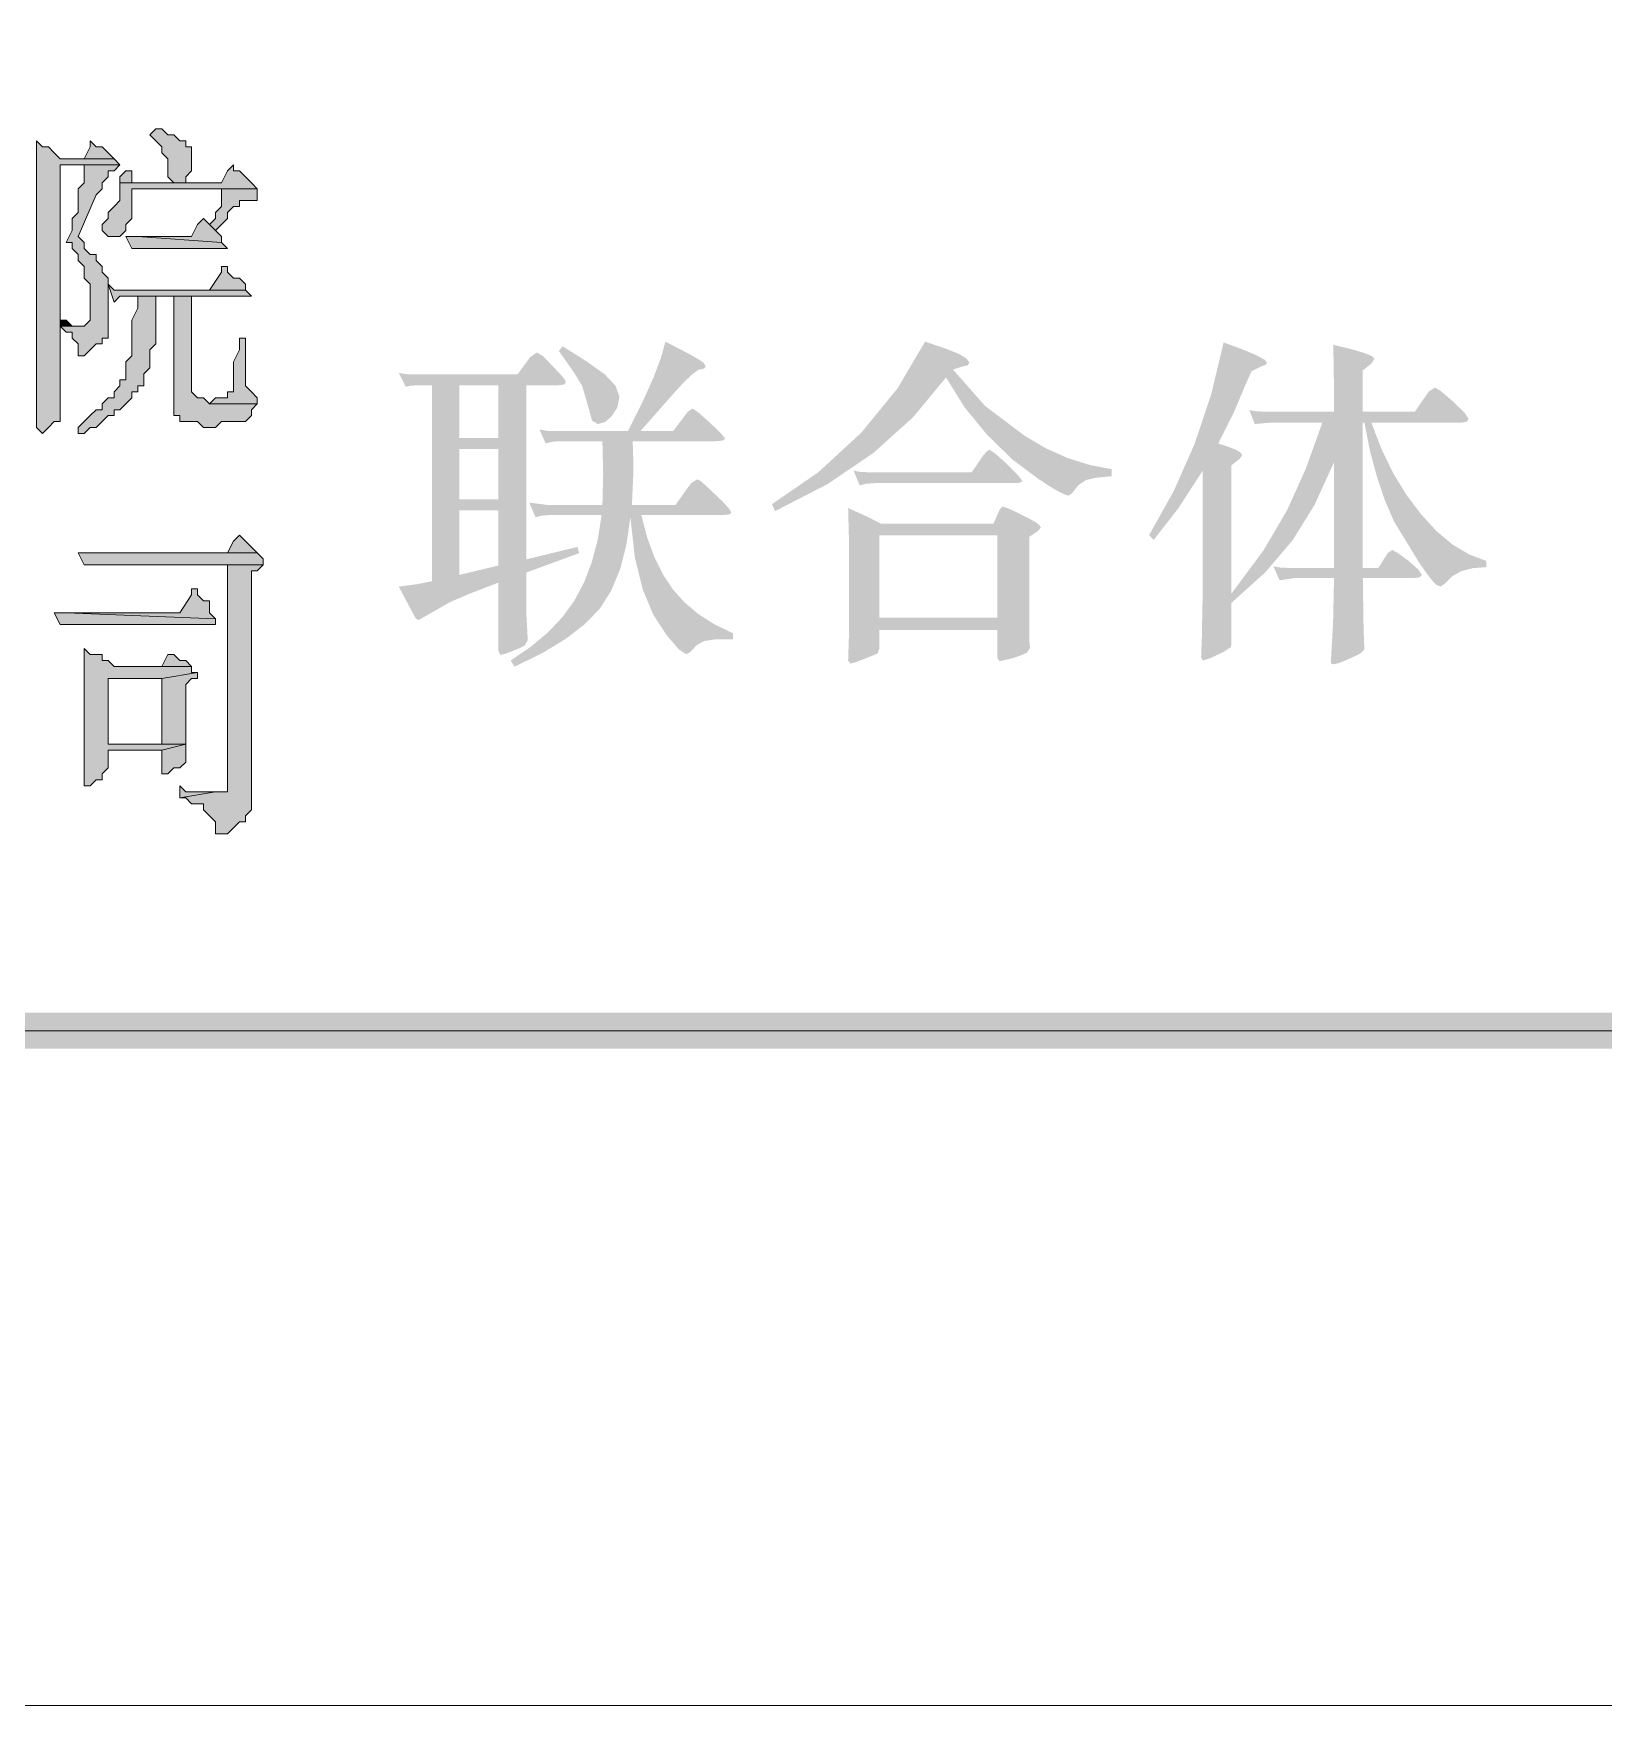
# Model space of a CAD drawing. Header units: millimetres. Extents: x 6 to 291, y 4 to 206.
# Drawn here: x 128.55 to 139.68, y 3.98 to 15.83 of the extents above; entities that cross this region are included whole.
import ezdxf

# ---------------------------------------------------------------- set-up
doc = ezdxf.new("R2010")
doc.units = ezdxf.units.MM
doc.layers.add('C00-00-00', color=7, linetype='Continuous')

msp = doc.modelspace()

# ---------------------------------------------------------------- hatches: boundary and pattern name
at = {"layer": 'C00-00-00'}
h = msp.add_hatch(color=256, dxfattribs=at)
h.dxf.hatch_style = 2
h.paths.add_polyline_path([(128.566337, 15.070672), (128.566337, 13.038672), (128.60867, 12.996339), (128.651003, 13.038672), (128.693337, 13.081006), (128.73567, 13.081006), (128.73567, 14.901339), (128.905003, 14.901339), (129.159003, 14.901339), (129.11667, 14.943672), (128.73567, 14.943672), (128.693337, 14.986006), (128.651003, 15.028339), (128.60867, 15.028339)])
h = msp.add_hatch(color=256, dxfattribs=at)
h.dxf.hatch_style = 2
h.paths.add_polyline_path([(128.947329, 15.070672), (128.947329, 15.028339), (128.904996, 14.943672), (128.735663, 14.943672), (129.116663, 14.943672), (129.074329, 14.986006), (129.031996, 15.028339), (128.989663, 15.028339)])
h = msp.add_hatch(color=256, dxfattribs=at)
h.dxf.hatch_style = 2
h.paths.add_polyline_path([(129.412999, 15.155341), (129.370665, 15.113008), (129.412999, 15.070674), (129.455332, 15.028341), (129.455332, 14.986008), (129.497665, 14.943674), (129.497665, 14.901341), (129.497665, 14.816674), (129.539999, 14.774341), (129.243665, 14.774341), (129.582332, 14.774341), (129.624665, 14.774341), (129.624665, 14.816674), (129.666999, 14.859008), (129.666999, 14.901341), (129.666999, 14.986008), (129.666999, 15.028341), (129.624665, 15.028341), (129.624665, 15.070674), (129.582332, 15.070674), (129.539999, 15.113008), (129.497665, 15.113008), (129.455332, 15.155341)])
h = msp.add_hatch(color=256, dxfattribs=at)
h.dxf.hatch_style = 2
h.paths.add_polyline_path([(129.159001, 14.901335), (128.905001, 14.901335), (128.905001, 14.859002), (128.905001, 14.816669), (128.905001, 14.774335), (128.862668, 14.732002), (128.862668, 14.647335), (128.862668, 14.605002), (128.862668, 14.562669), (128.820334, 14.520335), (128.820334, 14.478002), (128.820334, 14.435669), (128.778001, 14.351002), (128.820334, 14.351002), (128.820334, 14.308669), (128.862668, 14.266335), (128.862668, 14.224002), (128.905001, 14.181669), (128.905001, 14.139335), (128.905001, 14.097002), (128.947334, 14.054669), (128.947334, 13.927669), (128.947334, 13.885335), (128.947334, 13.800669), (128.905001, 13.758335), (128.862668, 13.758335), (128.735668, 13.758335), (128.778001, 13.716002), (128.820334, 13.716002), (128.820334, 13.673669), (128.862668, 13.631335), (128.862668, 13.589002), (128.862668, 13.546669), (128.905001, 13.546669), (128.947334, 13.589002), (128.989668, 13.631335), (129.032001, 13.631335), (129.032001, 13.673669), (129.074334, 13.673669), (129.074334, 13.716002), (129.074334, 13.758335), (129.074334, 14.012335), (129.074334, 14.054669), (129.074334, 14.097002), (129.032001, 14.139335), (129.032001, 14.181669), (128.989668, 14.224002), (128.989668, 14.266335), (128.947334, 14.266335), (128.905001, 14.308669), (128.905001, 14.351002), (128.862668, 14.393335), (128.989668, 14.689669), (129.032001, 14.732002), (129.032001, 14.774335), (129.074334, 14.816669), (129.074334, 14.859002), (129.116668, 14.859002)])
h = msp.add_hatch(color=256, dxfattribs=at)
h.dxf.hatch_style = 2
h.paths.add_polyline_path([(129.963337, 14.901335), (129.921003, 14.859002), (129.87867, 14.774335), (129.582337, 14.774335), (129.159003, 14.774335), (129.159003, 14.732002), (129.159003, 14.647335), (129.11667, 14.605002), (129.074337, 14.562669), (129.074337, 14.520335), (129.032003, 14.478002), (129.032003, 14.435669), (129.074337, 14.393335), (129.11667, 14.393335), (129.159003, 14.393335), (129.201337, 14.435669), (129.201337, 14.478002), (129.24367, 14.520335), (129.24367, 14.562669), (129.24367, 14.605002), (129.24367, 14.732002), (129.87867, 14.732002), (130.13267, 14.732002), (130.090337, 14.774335), (130.048003, 14.816669), (130.00567, 14.859002), (129.963337, 14.859002)])
h = msp.add_hatch(color=256, dxfattribs=at)
h.dxf.hatch_style = 2
h.paths.add_polyline_path([(129.24367, 14.859009), (129.201336, 14.859009), (129.159003, 14.816675), (129.159003, 14.774342), (129.582336, 14.774342), (129.24367, 14.774342), (129.24367, 14.816675)])
h = msp.add_hatch(color=256, dxfattribs=at)
h.dxf.hatch_style = 2
h.paths.add_polyline_path([(130.132666, 14.731998), (129.878666, 14.731998), (129.878666, 14.689665), (129.878666, 14.647331), (129.878666, 14.604998), (129.836332, 14.562665), (129.836332, 14.520331), (129.793999, 14.477998), (129.836332, 14.435665), (129.878666, 14.477998), (129.920999, 14.520331), (129.920999, 14.562665), (129.963332, 14.604998), (130.005666, 14.604998), (130.005666, 14.647331), (130.047999, 14.647331), (130.090332, 14.647331), (130.132666, 14.647331), (130.132666, 14.689665)])
h = msp.add_hatch(color=256, dxfattribs=at)
h.dxf.hatch_style = 2
h.paths.add_polyline_path([(129.751665, 14.520334), (129.709332, 14.478001), (129.666998, 14.393334), (129.285998, 14.393334), (129.878665, 14.351001), (129.878665, 14.393334), (129.836332, 14.435668), (129.793998, 14.478001)])
h = msp.add_hatch(color=256, dxfattribs=at)
h.dxf.hatch_style = 2
h.paths.add_polyline_path([(129.201335, 14.39334), (129.243669, 14.308673), (129.286002, 14.308673), (129.328335, 14.308673), (129.921002, 14.308673), (129.878669, 14.351006), (129.286002, 14.39334)])
h = msp.add_hatch(color=256, dxfattribs=at)
h.dxf.hatch_style = 2
h.paths.add_polyline_path([(129.878668, 14.181676), (129.878668, 14.139343), (129.794001, 14.012343), (129.201335, 14.012343), (130.048001, 14.012343), (130.048001, 14.054676), (130.005668, 14.09701), (129.963335, 14.09701), (129.921001, 14.139343), (129.921001, 14.181676)])
h = msp.add_hatch(color=256, dxfattribs=at)
h.dxf.hatch_style = 2
h.paths.add_polyline_path([(129.074332, 14.054665), (129.116666, 13.927665), (129.158999, 13.969999), (130.047999, 13.969999), (130.090332, 13.969999), (130.047999, 14.012332), (129.201332, 14.012332), (129.116666, 14.012332)])
h = msp.add_hatch(color=256, dxfattribs=at)
h.dxf.hatch_style = 2
h.paths.add_polyline_path([(129.286004, 13.969997), (129.286004, 13.88533), (129.243671, 13.800663), (129.243671, 13.673663), (129.243671, 13.63133), (129.243671, 13.546663), (129.201337, 13.50433), (129.201337, 13.461997), (129.201337, 13.419663), (129.201337, 13.37733), (129.159004, 13.37733), (129.159004, 13.334997), (129.116671, 13.292663), (129.116671, 13.25033), (129.074337, 13.25033), (129.032004, 13.207997), (129.032004, 13.165663), (128.989671, 13.165663), (128.947337, 13.12333), (128.905004, 13.080997), (128.862671, 13.038663), (128.862671, 12.99633), (128.905004, 12.99633), (128.947337, 13.038663), (128.989671, 13.038663), (129.032004, 13.080997), (129.074337, 13.12333), (129.116671, 13.12333), (129.116671, 13.165663), (129.159004, 13.165663), (129.201337, 13.207997), (129.243671, 13.25033), (129.243671, 13.292663), (129.286004, 13.292663), (129.286004, 13.334997), (129.328337, 13.334997), (129.328337, 13.37733), (129.328337, 13.419663), (129.370671, 13.461997), (129.370671, 13.50433), (129.370671, 13.546663), (129.370671, 13.588997), (129.413004, 13.63133), (129.413004, 13.800663), (129.413004, 13.842997), (129.413004, 13.969997), (129.540004, 13.969997)])
h = msp.add_hatch(color=256, dxfattribs=at)
h.dxf.hatch_style = 2
h.paths.add_polyline_path([(129.666997, 13.969997), (129.285997, 13.969997), (129.539997, 13.969997), (129.539997, 13.25033), (129.539997, 13.207997), (129.539997, 13.12333), (129.58233, 13.12333), (129.58233, 13.080997), (129.624663, 13.080997), (129.70933, 13.080997), (129.751663, 13.038663), (129.83633, 13.038663), (129.878663, 13.080997), (130.005663, 13.080997), (130.047997, 13.080997), (130.09033, 13.12333), (130.09033, 13.165663), (130.132663, 13.207997), (129.793997, 13.207997), (129.751663, 13.25033), (129.70933, 13.25033), (129.666997, 13.292663)])
h = msp.add_hatch(color=256, dxfattribs=at)
h.dxf.hatch_style = 2
h.paths.add_polyline_path([(128.735666, 13.800675), (128.735666, 13.758333), (128.862669, 13.758333), (128.820335, 13.758333), (128.778, 13.800675)])
h = msp.add_hatch(color=256, dxfattribs=at)
h.dxf.hatch_style = 2
h.paths.add_polyline_path([(130.047997, 13.673665), (130.005664, 13.673665), (130.005664, 13.588998), (129.96333, 13.504331), (129.96333, 13.419665), (129.96333, 13.377331), (129.96333, 13.292665), (129.920997, 13.292665), (129.920997, 13.250331), (129.83633, 13.250331), (129.793997, 13.207998), (130.132664, 13.207998), (130.132664, 13.250331), (130.09033, 13.292665), (130.047997, 13.334998), (130.047997, 13.377331), (130.047997, 13.419665), (130.047997, 13.461998)])
h = msp.add_hatch(color=256, dxfattribs=at)
h.paths.add_polyline_path([(132.761562, 13.014014), (132.864915, 13.221581), (132.943464, 13.397108), (132.997207, 13.539563), (133.026146, 13.647911), (133.197023, 13.559717), (133.263168, 13.521132), (133.296241, 13.499083), (133.312778, 13.471522), (133.300375, 13.456364), (133.263168, 13.449474), (133.221827, 13.420535), (133.16395, 13.366791), (133.119508, 13.319421), (133.052329, 13.244146), (132.962412, 13.141999), (132.849757, 13.014014), (133.081267, 13.014014), (133.185998, 13.151817), (133.219071, 13.173866), (133.256967, 13.149061), (133.340339, 13.074647), (133.422332, 12.996099), (133.450582, 12.958892), (133.434734, 12.94649), (133.389948, 12.942356), (132.794635, 12.942356), (132.797391, 12.848649), (132.800148, 12.738406), (132.789123, 12.490359), (133.097804, 12.490359), (133.208047, 12.644699), (133.252144, 12.67226), (133.276949, 12.659858), (133.31829, 12.622651), (133.428533, 12.51792), (133.478142, 12.464176), (133.494679, 12.435238), (133.478831, 12.422835), (133.434045, 12.418701), (132.855269, 12.418701), (132.897558, 12.258504), (132.949665, 12.116911), (133.011074, 11.993921), (133.081267, 11.889534), (133.163088, 11.79867), (133.260412, 11.716591), (133.374273, 11.643813), (133.505703, 11.580854), (133.505703, 11.536757), (133.378924, 11.537446), (133.301753, 11.525732), (133.249388, 11.496794), (133.197023, 11.44305), (133.174974, 11.432026), (133.122608, 11.465099), (133.03717, 11.564317), (132.941396, 11.710389), (132.866293, 11.889534), (132.809794, 12.116911), (132.778099, 12.402165), (132.74916, 12.203727), (132.703685, 12.030094), (132.641673, 11.881266), (132.563125, 11.757243), (132.457533, 11.647689), (132.321968, 11.542269), (132.155398, 11.440983), (131.956788, 11.343831), (131.929227, 11.387929), (132.069615, 11.482927), (132.192433, 11.585677), (132.296647, 11.695662), (132.381224, 11.812364), (132.449351, 11.940436), (132.504558, 12.084527), (132.54633, 12.244121), (132.574149, 12.418701), (132.210347, 12.418701), (132.149714, 12.414567), (132.105616, 12.402165), (132.061519, 12.506896), (132.188299, 12.490359), (132.579661, 12.490359), (132.585174, 12.710845), (132.579661, 12.942356), (132.282005, 12.942356), (132.221372, 12.938221), (132.177274, 12.925819), (132.133177, 13.025038), (132.190366, 13.015392), (132.259957, 13.014014)])
h.paths.add_polyline_path([(132.298542, 13.614838), (132.46804, 13.507351), (132.596198, 13.416401), (132.673368, 13.334407), (132.700929, 13.256548), (132.68577, 13.181445), (132.645807, 13.118744), (132.596198, 13.076714), (132.546589, 13.063623), (132.505936, 13.088428), (132.485955, 13.162842), (132.436345, 13.333718), (132.378468, 13.428803), (132.270981, 13.581765)])
h.paths.add_polyline_path([(131.3725, 13.339231), (131.278793, 13.339231), (131.223672, 13.335785), (131.185087, 13.328206), (131.135477, 13.427425), (131.176819, 13.417779), (131.234696, 13.416401), (131.978837, 13.416401), (132.067031, 13.537668), (132.116641, 13.570741), (132.160738, 13.54318), (132.282005, 13.416401), (132.309566, 13.384706), (132.32059, 13.361279), (132.308188, 13.344054), (132.270981, 13.339231), (132.03947, 13.339231), (132.03947, 12.104508), (132.403273, 12.192703), (132.414297, 12.148606), (132.03947, 12.010802), (132.03947, 11.828901), (132.040159, 11.717969), (132.044983, 11.635975), (132.050495, 11.531244), (132.028446, 11.492659), (131.994684, 11.475434), (131.940252, 11.454074), (131.886508, 11.434093), (131.857569, 11.426514), (131.841033, 11.459586), (131.841033, 11.939144), (131.635016, 11.859907), (131.499279, 11.80134), (131.306354, 11.691097), (131.273281, 11.67456), (131.256745, 11.685585), (131.246323, 11.703069), (131.222983, 11.746907), (131.186206, 11.816585), (131.135477, 11.911583), (131.268458, 11.928808), (131.3725, 11.950168)])
h.paths.add_polyline_path([(131.841033, 13.339231), (131.565425, 13.339231), (131.565425, 12.964404), (131.841033, 12.964404)])
h.paths.add_polyline_path([(131.841033, 12.887234), (131.565425, 12.887234), (131.565425, 12.528944), (131.841033, 12.528944)])
h.paths.add_polyline_path([(131.565425, 12.451774), (131.565425, 11.994265), (131.841033, 12.060411), (131.841033, 12.451774)])
h = msp.add_hatch(color=256, dxfattribs=at)
h.paths.add_polyline_path([(132.761562, 13.014014), (132.864915, 13.221581), (132.943464, 13.397108), (132.997207, 13.539563), (133.026146, 13.647911), (133.197023, 13.559717), (133.263168, 13.521132), (133.296241, 13.499083), (133.312778, 13.471522), (133.300375, 13.456364), (133.263168, 13.449474), (133.221827, 13.420535), (133.16395, 13.366791), (133.119508, 13.319421), (133.052329, 13.244146), (132.962412, 13.141999), (132.849757, 13.014014), (133.081267, 13.014014), (133.185998, 13.151817), (133.219071, 13.173866), (133.256967, 13.149061), (133.340339, 13.074647), (133.422332, 12.996099), (133.450582, 12.958892), (133.434734, 12.94649), (133.389948, 12.942356), (132.794635, 12.942356), (132.797391, 12.848649), (132.800148, 12.738406), (132.789123, 12.490359), (133.097804, 12.490359), (133.208047, 12.644699), (133.252144, 12.67226), (133.276949, 12.659858), (133.31829, 12.622651), (133.428533, 12.51792), (133.478142, 12.464176), (133.494679, 12.435238), (133.478831, 12.422835), (133.434045, 12.418701), (132.855269, 12.418701), (132.897558, 12.258504), (132.949665, 12.116911), (133.011074, 11.993921), (133.081267, 11.889534), (133.163088, 11.79867), (133.260412, 11.716591), (133.374273, 11.643813), (133.505703, 11.580854), (133.505703, 11.536757), (133.378924, 11.537446), (133.301753, 11.525732), (133.249388, 11.496794), (133.197023, 11.44305), (133.174974, 11.432026), (133.122608, 11.465099), (133.03717, 11.564317), (132.941396, 11.710389), (132.866293, 11.889534), (132.809794, 12.116911), (132.778099, 12.402165), (132.74916, 12.203727), (132.703685, 12.030094), (132.641673, 11.881266), (132.563125, 11.757243), (132.457533, 11.647689), (132.321968, 11.542269), (132.155398, 11.440983), (131.956788, 11.343831), (131.929227, 11.387929), (132.069615, 11.482927), (132.192433, 11.585677), (132.296647, 11.695662), (132.381224, 11.812364), (132.449351, 11.940436), (132.504558, 12.084527), (132.54633, 12.244121), (132.574149, 12.418701), (132.210347, 12.418701), (132.149714, 12.414567), (132.105616, 12.402165), (132.061519, 12.506896), (132.188299, 12.490359), (132.579661, 12.490359), (132.585174, 12.710845), (132.579661, 12.942356), (132.282005, 12.942356), (132.221372, 12.938221), (132.177274, 12.925819), (132.133177, 13.025038), (132.190366, 13.015392), (132.259957, 13.014014)])
h.paths.add_polyline_path([(132.298542, 13.614838), (132.46804, 13.507351), (132.596198, 13.416401), (132.673368, 13.334407), (132.700929, 13.256548), (132.68577, 13.181445), (132.645807, 13.118744), (132.596198, 13.076714), (132.546589, 13.063623), (132.505936, 13.088428), (132.485955, 13.162842), (132.436345, 13.333718), (132.378468, 13.428803), (132.270981, 13.581765)])
h.paths.add_polyline_path([(131.3725, 13.339231), (131.278793, 13.339231), (131.223672, 13.335785), (131.185087, 13.328206), (131.135477, 13.427425), (131.176819, 13.417779), (131.234696, 13.416401), (131.978837, 13.416401), (132.067031, 13.537668), (132.116641, 13.570741), (132.160738, 13.54318), (132.282005, 13.416401), (132.309566, 13.384706), (132.32059, 13.361279), (132.308188, 13.344054), (132.270981, 13.339231), (132.03947, 13.339231), (132.03947, 12.104508), (132.403273, 12.192703), (132.414297, 12.148606), (132.03947, 12.010802), (132.03947, 11.828901), (132.040159, 11.717969), (132.044983, 11.635975), (132.050495, 11.531244), (132.028446, 11.492659), (131.994684, 11.475434), (131.940252, 11.454074), (131.886508, 11.434093), (131.857569, 11.426514), (131.841033, 11.459586), (131.841033, 11.939144), (131.635016, 11.859907), (131.499279, 11.80134), (131.306354, 11.691097), (131.273281, 11.67456), (131.256745, 11.685585), (131.246323, 11.703069), (131.222983, 11.746907), (131.186206, 11.816585), (131.135477, 11.911583), (131.268458, 11.928808), (131.3725, 11.950168)])
h.paths.add_polyline_path([(131.841033, 13.339231), (131.565425, 13.339231), (131.565425, 12.964404), (131.841033, 12.964404)])
h.paths.add_polyline_path([(131.841033, 12.887234), (131.565425, 12.887234), (131.565425, 12.528944), (131.841033, 12.528944)])
h.paths.add_polyline_path([(131.565425, 12.451774), (131.565425, 11.994265), (131.841033, 12.060411), (131.841033, 12.451774)])
h = msp.add_hatch(color=256, dxfattribs=at)
h.paths.add_polyline_path([(135.016568, 13.394352), (134.782904, 13.112113), (134.503249, 12.860362), (134.177084, 12.638584), (133.803894, 12.446262), (133.781846, 12.495871), (134.10913, 12.720491), (134.415743, 13.002989), (134.672747, 13.317182), (134.86774, 13.647911), (135.015879, 13.597613), (135.110274, 13.559717), (135.16264, 13.527333), (135.181932, 13.499083), (135.16953, 13.479101), (135.132323, 13.471522), (135.066177, 13.449474), (135.292865, 13.19247), (135.573295, 12.980941), (135.724018, 12.891971), (135.877842, 12.823155), (136.033732, 12.773977), (136.190656, 12.743918), (136.190656, 12.694309), (136.079035, 12.682595), (136.008755, 12.666748), (135.955012, 12.63023), (135.909537, 12.573041), (135.887488, 12.556505), (135.858463, 12.563826), (135.812385, 12.586133), (135.748737, 12.623943), (135.667002, 12.677772), (135.48579, 12.813509), (135.308712, 12.986453), (135.146103, 13.184201)])
h.paths.add_polyline_path([(135.198469, 12.721869), (135.281151, 12.843137), (135.305267, 12.870698), (135.325248, 12.881722), (135.365901, 12.854161), (135.452028, 12.776991), (135.529198, 12.698443), (135.556759, 12.661236), (135.545045, 12.648833), (135.512662, 12.644699), (134.50945, 12.644699), (134.448816, 12.640565), (134.404719, 12.628163), (134.360622, 12.732894), (134.41781, 12.723248), (134.487401, 12.721869)])
h.paths.add_polyline_path([(135.38037, 11.602902), (134.542523, 11.602902), (134.542523, 11.470611), (134.531498, 11.437538), (134.501182, 11.424447), (134.437792, 11.398953), (134.371646, 11.374148), (134.338573, 11.36588), (134.322037, 11.387929), (134.327549, 11.553293), (134.327549, 12.258849), (134.322037, 12.46831), (134.458462, 12.406988), (134.553547, 12.358067), (135.352809, 12.358067), (135.396906, 12.457286), (135.418955, 12.479335), (135.452717, 12.467621), (135.523686, 12.435238), (135.597411, 12.398031), (135.650465, 12.369092), (135.678026, 12.347732), (135.68905, 12.330507), (135.66838, 12.305702), (135.606368, 12.264361), (135.606368, 11.624951), (135.606368, 11.536757), (135.61188, 11.476123), (135.589832, 11.44305), (135.552625, 11.425825), (135.490613, 11.404465), (135.42929, 11.389307), (135.396906, 11.382416), (135.38037, 11.404465)])
h.paths.add_polyline_path([(134.542523, 11.691097), (135.38037, 11.691097), (135.38037, 12.275385), (134.542523, 12.275385)])
h = msp.add_hatch(color=256, dxfattribs=at)
h.paths.add_polyline_path([(135.016568, 13.394352), (134.782904, 13.112113), (134.503249, 12.860362), (134.177084, 12.638584), (133.803894, 12.446262), (133.781846, 12.495871), (134.10913, 12.720491), (134.415743, 13.002989), (134.672747, 13.317182), (134.86774, 13.647911), (135.015879, 13.597613), (135.110274, 13.559717), (135.16264, 13.527333), (135.181932, 13.499083), (135.16953, 13.479101), (135.132323, 13.471522), (135.066177, 13.449474), (135.292865, 13.19247), (135.573295, 12.980941), (135.724018, 12.891971), (135.877842, 12.823155), (136.033732, 12.773977), (136.190656, 12.743918), (136.190656, 12.694309), (136.079035, 12.682595), (136.008755, 12.666748), (135.955012, 12.63023), (135.909537, 12.573041), (135.887488, 12.556505), (135.858463, 12.563826), (135.812385, 12.586133), (135.748737, 12.623943), (135.667002, 12.677772), (135.48579, 12.813509), (135.308712, 12.986453), (135.146103, 13.184201)])
h.paths.add_polyline_path([(135.198469, 12.721869), (135.281151, 12.843137), (135.305267, 12.870698), (135.325248, 12.881722), (135.365901, 12.854161), (135.452028, 12.776991), (135.529198, 12.698443), (135.556759, 12.661236), (135.545045, 12.648833), (135.512662, 12.644699), (134.50945, 12.644699), (134.448816, 12.640565), (134.404719, 12.628163), (134.360622, 12.732894), (134.41781, 12.723248), (134.487401, 12.721869)])
h.paths.add_polyline_path([(135.38037, 11.602902), (134.542523, 11.602902), (134.542523, 11.470611), (134.531498, 11.437538), (134.501182, 11.424447), (134.437792, 11.398953), (134.371646, 11.374148), (134.338573, 11.36588), (134.322037, 11.387929), (134.327549, 11.553293), (134.327549, 12.258849), (134.322037, 12.46831), (134.458462, 12.406988), (134.553547, 12.358067), (135.352809, 12.358067), (135.396906, 12.457286), (135.418955, 12.479335), (135.452717, 12.467621), (135.523686, 12.435238), (135.597411, 12.398031), (135.650465, 12.369092), (135.678026, 12.347732), (135.68905, 12.330507), (135.66838, 12.305702), (135.606368, 12.264361), (135.606368, 11.624951), (135.606368, 11.536757), (135.61188, 11.476123), (135.589832, 11.44305), (135.552625, 11.425825), (135.490613, 11.404465), (135.42929, 11.389307), (135.396906, 11.382416), (135.38037, 11.404465)])
h.paths.add_polyline_path([(134.542523, 11.691097), (135.38037, 11.691097), (135.38037, 12.275385), (134.542523, 12.275385)])
h = msp.add_hatch(color=256, dxfattribs=at)
h.dxf.hatch_style = 2
h.paths.add_polyline_path([(137.684985, 13.074647), (137.321183, 13.074647), (137.205427, 13.063623), (137.166842, 13.162842), (137.221964, 13.153195), (137.293622, 13.151817), (137.767667, 13.151817), (137.766806, 13.346035), (137.764911, 13.490126), (137.763016, 13.583574), (137.762155, 13.625863), (137.889193, 13.594857), (137.980574, 13.567985), (138.035782, 13.545247), (138.054299, 13.526644), (138.033628, 13.493571), (137.971617, 13.443961), (137.971617, 13.151817), (138.340931, 13.151817), (138.44015, 13.295133), (138.484247, 13.322694), (138.524899, 13.297889), (138.611026, 13.223475), (138.69302, 13.144238), (138.721269, 13.102208), (138.709556, 13.080159), (138.677172, 13.074647), (138.03225, 13.074647), (138.104425, 12.885425), (138.187969, 12.71429), (138.281847, 12.560725), (138.385028, 12.424213), (138.494582, 12.304324), (138.60827, 12.209239), (138.726093, 12.138959), (138.848049, 12.093484), (138.848049, 12.049387), (138.749691, 12.042152), (138.668904, 12.020448), (138.604653, 11.984275), (138.555905, 11.933632), (138.522832, 11.911583), (138.495271, 11.922607), (138.480974, 11.935096), (138.455308, 11.964637), (138.419307, 12.011749), (138.374004, 12.076948), (138.192103, 12.374604), (138.125268, 12.530322), (138.070835, 12.694309), (138.022604, 12.872076), (137.982641, 13.074647), (137.971617, 13.074647), (137.971617, 12.043875), (138.08186, 12.043875), (138.148006, 12.148606), (138.181078, 12.170654), (138.218285, 12.150673), (138.296834, 12.093484), (138.366425, 12.031472), (138.39054, 11.994265), (138.375382, 11.97704), (138.335419, 11.972217), (137.971617, 11.972217), (137.977129, 11.613927), (137.982641, 11.465099), (137.95508, 11.437538), (137.918562, 11.419623), (137.861374, 11.393441), (137.799362, 11.368636), (137.762155, 11.360368), (137.745618, 11.367947), (137.745618, 11.387929), (137.760777, 11.651134), (137.767667, 11.972217), (137.486547, 11.972217), (137.381816, 11.95568), (137.337719, 12.054899), (137.394908, 12.045253), (137.464499, 12.043875), (137.767667, 12.043875), (137.767667, 12.793527), (137.629863, 12.491048), (137.475523, 12.242312), (137.282598, 12.014936), (137.040063, 11.795828), (137.040063, 11.503684), (137.034551, 11.481635), (136.984941, 11.448562), (136.891235, 11.404465), (136.853339, 11.392063), (136.836113, 11.387929), (136.825089, 11.409977), (136.830601, 11.558805), (136.833357, 11.71728), (136.836113, 11.850949), (136.836113, 12.732894), (136.66248, 12.464865), (136.488848, 12.242312), (136.455775, 12.275385), (136.631474, 12.58975), (136.778236, 12.921685), (136.896058, 13.272223), (136.984941, 13.642399), (137.119214, 13.592876), (137.215763, 13.552137), (137.274071, 13.520701), (137.293622, 13.499083), (137.281908, 13.483236), (137.249525, 13.471522), (137.183379, 13.438449), (137.150306, 13.366791), (137.058666, 13.150439), (136.946356, 12.925819), (137.019564, 12.902048), (137.073136, 12.880344), (137.106036, 12.860707), (137.117233, 12.843137), (137.097251, 12.815576), (137.040063, 12.771479), (137.040063, 11.861974), (137.267439, 12.167898), (137.436938, 12.457286), (137.569229, 12.751497)])
h = msp.add_hatch(color=256, dxfattribs=at)
h.dxf.hatch_style = 2
h.paths.add_polyline_path([(137.684985, 13.074647), (137.321183, 13.074647), (137.205427, 13.063623), (137.166842, 13.162842), (137.221964, 13.153195), (137.293622, 13.151817), (137.767667, 13.151817), (137.766806, 13.346035), (137.764911, 13.490126), (137.763016, 13.583574), (137.762155, 13.625863), (137.889193, 13.594857), (137.980574, 13.567985), (138.035782, 13.545247), (138.054299, 13.526644), (138.033628, 13.493571), (137.971617, 13.443961), (137.971617, 13.151817), (138.340931, 13.151817), (138.44015, 13.295133), (138.484247, 13.322694), (138.524899, 13.297889), (138.611026, 13.223475), (138.69302, 13.144238), (138.721269, 13.102208), (138.709556, 13.080159), (138.677172, 13.074647), (138.03225, 13.074647), (138.104425, 12.885425), (138.187969, 12.71429), (138.281847, 12.560725), (138.385028, 12.424213), (138.494582, 12.304324), (138.60827, 12.209239), (138.726093, 12.138959), (138.848049, 12.093484), (138.848049, 12.049387), (138.749691, 12.042152), (138.668904, 12.020448), (138.604653, 11.984275), (138.555905, 11.933632), (138.522832, 11.911583), (138.495271, 11.922607), (138.480974, 11.935096), (138.455308, 11.964637), (138.419307, 12.011749), (138.374004, 12.076948), (138.192103, 12.374604), (138.125268, 12.530322), (138.070835, 12.694309), (138.022604, 12.872076), (137.982641, 13.074647), (137.971617, 13.074647), (137.971617, 12.043875), (138.08186, 12.043875), (138.148006, 12.148606), (138.181078, 12.170654), (138.218285, 12.150673), (138.296834, 12.093484), (138.366425, 12.031472), (138.39054, 11.994265), (138.375382, 11.97704), (138.335419, 11.972217), (137.971617, 11.972217), (137.977129, 11.613927), (137.982641, 11.465099), (137.95508, 11.437538), (137.918562, 11.419623), (137.861374, 11.393441), (137.799362, 11.368636), (137.762155, 11.360368), (137.745618, 11.367947), (137.745618, 11.387929), (137.760777, 11.651134), (137.767667, 11.972217), (137.486547, 11.972217), (137.381816, 11.95568), (137.337719, 12.054899), (137.394908, 12.045253), (137.464499, 12.043875), (137.767667, 12.043875), (137.767667, 12.793527), (137.629863, 12.491048), (137.475523, 12.242312), (137.282598, 12.014936), (137.040063, 11.795828), (137.040063, 11.503684), (137.034551, 11.481635), (136.984941, 11.448562), (136.891235, 11.404465), (136.853339, 11.392063), (136.836113, 11.387929), (136.825089, 11.409977), (136.830601, 11.558805), (136.833357, 11.71728), (136.836113, 11.850949), (136.836113, 12.732894), (136.66248, 12.464865), (136.488848, 12.242312), (136.455775, 12.275385), (136.631474, 12.58975), (136.778236, 12.921685), (136.896058, 13.272223), (136.984941, 13.642399), (137.119214, 13.592876), (137.215763, 13.552137), (137.274071, 13.520701), (137.293622, 13.499083), (137.281908, 13.483236), (137.249525, 13.471522), (137.183379, 13.438449), (137.150306, 13.366791), (137.058666, 13.150439), (136.946356, 12.925819), (137.019564, 12.902048), (137.073136, 12.880344), (137.106036, 12.860707), (137.117233, 12.843137), (137.097251, 12.815576), (137.040063, 12.771479), (137.040063, 11.861974), (137.267439, 12.167898), (137.436938, 12.457286), (137.569229, 12.751497)])
h = msp.add_hatch(color=256, dxfattribs=at)
h.dxf.hatch_style = 2
h.paths.add_polyline_path([(130.005663, 12.276673), (129.963329, 12.23434), (129.920996, 12.149673), (128.989663, 12.149673), (130.132663, 12.149673), (130.090329, 12.192006), (130.047996, 12.23434)])
h = msp.add_hatch(color=256, dxfattribs=at)
h.dxf.hatch_style = 2
h.paths.add_polyline_path([(130.005663, 12.276673), (129.963329, 12.23434), (129.920996, 12.149673), (128.989663, 12.149673), (130.132663, 12.149673), (130.090329, 12.192006), (130.047996, 12.23434)])
h = msp.add_hatch(color=256, dxfattribs=at)
h.dxf.hatch_style = 2
h.paths.add_polyline_path([(128.862669, 12.149662), (128.905002, 12.064995), (128.947336, 12.064995), (130.175002, 12.064995), (130.175002, 12.107329), (130.132669, 12.149662), (128.989669, 12.149662)])
h = msp.add_hatch(color=256, dxfattribs=at)
h.dxf.hatch_style = 2
h.paths.add_polyline_path([(128.862669, 12.149662), (128.905002, 12.064995), (128.947336, 12.064995), (130.175002, 12.064995), (130.175002, 12.107329), (130.132669, 12.149662), (128.989669, 12.149662)])
h = msp.add_hatch(color=256, dxfattribs=at)
h.dxf.hatch_style = 2
h.paths.add_polyline_path([(130.175, 12.06501), (129.921, 12.06501), (129.921, 10.54101), (129.921, 10.498676), (129.921, 10.456343), (129.878667, 10.456343), (129.836333, 10.456343), (129.582333, 10.41401), (129.624667, 10.41401), (129.667, 10.371676), (129.709333, 10.371676), (129.751667, 10.371676), (129.751667, 10.329343), (129.794, 10.28701), (129.836333, 10.244676), (129.836333, 10.202343), (129.836333, 10.16001), (129.878667, 10.16001), (129.921, 10.16001), (129.963333, 10.202343), (130.005667, 10.244676), (130.048, 10.244676), (130.048, 10.28701), (130.090333, 10.329343), (130.090333, 10.371676), (130.090333, 12.022676), (130.132667, 12.022676)])
h = msp.add_hatch(color=256, dxfattribs=at)
h.dxf.hatch_style = 2
h.paths.add_polyline_path([(130.175, 12.06501), (129.921, 12.06501), (129.921, 10.54101), (129.921, 10.498676), (129.921, 10.456343), (129.878667, 10.456343), (129.836333, 10.456343), (129.582333, 10.41401), (129.624667, 10.41401), (129.667, 10.371676), (129.709333, 10.371676), (129.751667, 10.371676), (129.751667, 10.329343), (129.794, 10.28701), (129.836333, 10.244676), (129.836333, 10.202343), (129.836333, 10.16001), (129.878667, 10.16001), (129.921, 10.16001), (129.963333, 10.202343), (130.005667, 10.244676), (130.048, 10.244676), (130.048, 10.28701), (130.090333, 10.329343), (130.090333, 10.371676), (130.090333, 12.022676), (130.132667, 12.022676)])
h = msp.add_hatch(color=256, dxfattribs=at)
h.dxf.hatch_style = 2
h.paths.add_polyline_path([(129.666997, 11.895672), (129.666997, 11.853339), (129.58233, 11.726339), (128.777997, 11.726339), (129.83633, 11.684006), (129.793997, 11.726339), (129.793997, 11.811006), (129.751663, 11.811006), (129.70933, 11.853339), (129.70933, 11.895672)])
h = msp.add_hatch(color=256, dxfattribs=at)
h.dxf.hatch_style = 2
h.paths.add_polyline_path([(129.666997, 11.895672), (129.666997, 11.853339), (129.58233, 11.726339), (128.777997, 11.726339), (129.83633, 11.684006), (129.793997, 11.726339), (129.793997, 11.811006), (129.751663, 11.811006), (129.70933, 11.853339), (129.70933, 11.895672)])
h = msp.add_hatch(color=256, dxfattribs=at)
h.dxf.hatch_style = 2
h.paths.add_polyline_path([(128.693332, 11.726335), (128.735665, 11.641669), (128.777998, 11.641669), (129.836332, 11.641669), (129.836332, 11.684002), (128.777998, 11.726335), (128.735665, 11.726335)])
h = msp.add_hatch(color=256, dxfattribs=at)
h.dxf.hatch_style = 2
h.paths.add_polyline_path([(128.693332, 11.726335), (128.735665, 11.641669), (128.777998, 11.641669), (129.836332, 11.641669), (129.836332, 11.684002), (128.777998, 11.726335), (128.735665, 11.726335)])
h = msp.add_hatch(color=256, dxfattribs=at)
h.dxf.hatch_style = 2
h.paths.add_polyline_path([(128.905003, 11.472329), (128.905003, 10.498663), (128.947337, 10.498663), (128.98967, 10.540996), (129.032003, 10.540996), (129.032003, 10.583329), (129.074337, 10.625663), (129.074337, 10.752663), (129.455337, 10.752663), (129.62467, 10.794996), (129.074337, 10.794996), (129.074337, 11.260663), (129.455337, 11.260663), (129.709337, 11.302996), (129.667003, 11.302996), (129.667003, 11.345329), (129.11667, 11.345329), (129.074337, 11.387663), (129.032003, 11.387663), (129.032003, 11.429996), (128.98967, 11.429996), (128.947337, 11.429996)])
h = msp.add_hatch(color=256, dxfattribs=at)
h.dxf.hatch_style = 2
h.paths.add_polyline_path([(128.905003, 11.472329), (128.905003, 10.498663), (128.947337, 10.498663), (128.98967, 10.540996), (129.032003, 10.540996), (129.032003, 10.583329), (129.074337, 10.625663), (129.074337, 10.752663), (129.455337, 10.752663), (129.62467, 10.794996), (129.074337, 10.794996), (129.074337, 11.260663), (129.455337, 11.260663), (129.709337, 11.302996), (129.667003, 11.302996), (129.667003, 11.345329), (129.11667, 11.345329), (129.074337, 11.387663), (129.032003, 11.387663), (129.032003, 11.429996), (128.98967, 11.429996), (128.947337, 11.429996)])
h = msp.add_hatch(color=256, dxfattribs=at)
h.dxf.hatch_style = 2
h.paths.add_polyline_path([(129.497667, 11.430003), (129.455334, 11.345336), (129.116667, 11.345336), (129.667001, 11.345336), (129.624667, 11.38767), (129.582334, 11.38767), (129.540001, 11.430003)])
h = msp.add_hatch(color=256, dxfattribs=at)
h.dxf.hatch_style = 2
h.paths.add_polyline_path([(129.497667, 11.430003), (129.455334, 11.345336), (129.116667, 11.345336), (129.667001, 11.345336), (129.624667, 11.38767), (129.582334, 11.38767), (129.540001, 11.430003)])
h = msp.add_hatch(color=256, dxfattribs=at)
h.dxf.hatch_style = 2
h.paths.add_polyline_path([(129.709331, 11.303008), (129.455331, 11.260675), (129.455331, 10.795008), (129.074331, 10.795008), (129.624664, 10.795008), (129.624664, 11.218342), (129.666997, 11.260675), (129.709331, 11.260675)])
h = msp.add_hatch(color=256, dxfattribs=at)
h.dxf.hatch_style = 2
h.paths.add_polyline_path([(129.709331, 11.303008), (129.455331, 11.260675), (129.455331, 10.795008), (129.074331, 10.795008), (129.624664, 10.795008), (129.624664, 11.218342), (129.666997, 11.260675), (129.709331, 11.260675)])
h = msp.add_hatch(color=256, dxfattribs=at)
h.dxf.hatch_style = 2
h.paths.add_polyline_path([(129.62467, 10.794997), (129.455337, 10.752663), (129.455337, 10.58333), (129.49767, 10.58333), (129.540003, 10.625663), (129.582337, 10.625663), (129.62467, 10.667997), (129.62467, 10.752663)])
h = msp.add_hatch(color=256, dxfattribs=at)
h.dxf.hatch_style = 2
h.paths.add_polyline_path([(129.62467, 10.794997), (129.455337, 10.752663), (129.455337, 10.58333), (129.49767, 10.58333), (129.540003, 10.625663), (129.582337, 10.625663), (129.62467, 10.667997), (129.62467, 10.752663)])
h = msp.add_hatch(color=256, dxfattribs=at)
h.dxf.hatch_style = 2
h.paths.add_polyline_path([(129.582336, 10.498665), (129.582336, 10.413998), (129.836336, 10.456331), (129.751669, 10.456331), (129.709336, 10.456331), (129.624669, 10.456331)])
h = msp.add_hatch(color=256, dxfattribs=at)
h.dxf.hatch_style = 2
h.paths.add_polyline_path([(129.582336, 10.498665), (129.582336, 10.413998), (129.836336, 10.456331), (129.751669, 10.456331), (129.709336, 10.456331), (129.624669, 10.456331)])
h = msp.add_hatch(color=256, dxfattribs=at)
h.dxf.hatch_style = 2
h.paths.add_polyline_path([(286.469659, 8.636004), (286.173327, 8.89001), (17.653, 8.636004)])
h = msp.add_hatch(color=256, dxfattribs=at)
h.dxf.hatch_style = 2
h.paths.add_polyline_path([(286.173327, 8.89001), (17.653, 8.636004), (17.907, 8.89001)])
h = msp.add_hatch(color=256, dxfattribs=at)
h.dxf.hatch_style = 2
h.paths.add_polyline_path([(101.388337, 8.847667), (101.388337, 8.67833), (286.342664, 8.847667)])
h = msp.add_hatch(color=256, dxfattribs=at)
h.dxf.hatch_style = 2
h.paths.add_polyline_path([(101.388337, 8.67833), (286.342664, 8.847667), (286.342664, 8.67833)])

# ---------------------------------------------------------------- linework, layer by layer
at = {"layer": 'C00-00-00', "lineweight": 15}
for points in [[(291.126319, 205.740002), (5.799667, 205.740002), (5.799667, 3.979343), (291.126319, 3.979343)], [(286.342664, 8.762999), (103.759001, 8.762999)], [(139.784669, 8.762999), (103.759001, 8.762999), (286.342664, 8.762999)], [(139.784669, 8.762999), (103.759001, 8.762999), (286.342664, 8.762999)]]:
    msp.add_lwpolyline(points, dxfattribs=at)
at = {"layer": 'C00-00-00', "lineweight": 13}
for points in [[(128.566337, 15.070672), (128.566337, 13.038672), (128.60867, 12.996339), (128.651003, 13.038672), (128.693337, 13.081006), (128.73567, 13.081006), (128.73567, 14.901339), (128.905003, 14.901339), (129.159003, 14.901339), (129.11667, 14.943672), (128.73567, 14.943672), (128.693337, 14.986006), (128.651003, 15.028339), (128.60867, 15.028339)], [(128.947329, 15.070672), (128.947329, 15.028339), (128.904996, 14.943672), (128.735663, 14.943672), (129.116663, 14.943672), (129.074329, 14.986006), (129.031996, 15.028339), (128.989663, 15.028339)], [(129.412999, 15.155341), (129.370665, 15.113008), (129.412999, 15.070674), (129.455332, 15.028341), (129.455332, 14.986008), (129.497665, 14.943674), (129.497665, 14.901341), (129.497665, 14.816674), (129.539999, 14.774341), (129.243665, 14.774341), (129.582332, 14.774341), (129.624665, 14.774341), (129.624665, 14.816674), (129.666999, 14.859008), (129.666999, 14.901341), (129.666999, 14.986008), (129.666999, 15.028341), (129.624665, 15.028341), (129.624665, 15.070674), (129.582332, 15.070674), (129.539999, 15.113008), (129.497665, 15.113008), (129.455332, 15.155341)], [(129.159001, 14.901335), (128.905001, 14.901335), (128.905001, 14.859002), (128.905001, 14.816669), (128.905001, 14.774335), (128.862668, 14.732002), (128.862668, 14.647335), (128.862668, 14.605002), (128.862668, 14.562669), (128.820334, 14.520335), (128.820334, 14.478002), (128.820334, 14.435669), (128.778001, 14.351002), (128.820334, 14.351002), (128.820334, 14.308669), (128.862668, 14.266335), (128.862668, 14.224002), (128.905001, 14.181669), (128.905001, 14.139335), (128.905001, 14.097002), (128.947334, 14.054669), (128.947334, 13.927669), (128.947334, 13.885335), (128.947334, 13.800669), (128.905001, 13.758335), (128.862668, 13.758335), (128.735668, 13.758335), (128.778001, 13.716002), (128.820334, 13.716002), (128.820334, 13.673669), (128.862668, 13.631335), (128.862668, 13.589002), (128.862668, 13.546669), (128.905001, 13.546669), (128.947334, 13.589002), (128.989668, 13.631335), (129.032001, 13.631335), (129.032001, 13.673669), (129.074334, 13.673669), (129.074334, 13.716002), (129.074334, 13.758335), (129.074334, 14.012335), (129.074334, 14.054669), (129.074334, 14.097002), (129.032001, 14.139335), (129.032001, 14.181669), (128.989668, 14.224002), (128.989668, 14.266335), (128.947334, 14.266335), (128.905001, 14.308669), (128.905001, 14.351002), (128.862668, 14.393335), (128.989668, 14.689669), (129.032001, 14.732002), (129.032001, 14.774335), (129.074334, 14.816669), (129.074334, 14.859002), (129.116668, 14.859002)], [(129.963337, 14.901335), (129.921003, 14.859002), (129.87867, 14.774335), (129.582337, 14.774335), (129.159003, 14.774335), (129.159003, 14.732002), (129.159003, 14.647335), (129.11667, 14.605002), (129.074337, 14.562669), (129.074337, 14.520335), (129.032003, 14.478002), (129.032003, 14.435669), (129.074337, 14.393335), (129.11667, 14.393335), (129.159003, 14.393335), (129.201337, 14.435669), (129.201337, 14.478002), (129.24367, 14.520335), (129.24367, 14.562669), (129.24367, 14.605002), (129.24367, 14.732002), (129.87867, 14.732002), (130.13267, 14.732002), (130.090337, 14.774335), (130.048003, 14.816669), (130.00567, 14.859002), (129.963337, 14.859002)], [(129.24367, 14.859009), (129.201336, 14.859009), (129.159003, 14.816675), (129.159003, 14.774342), (129.582336, 14.774342), (129.24367, 14.774342), (129.24367, 14.816675)], [(130.132666, 14.731998), (129.878666, 14.731998), (129.878666, 14.689665), (129.878666, 14.647331), (129.878666, 14.604998), (129.836332, 14.562665), (129.836332, 14.520331), (129.793999, 14.477998), (129.836332, 14.435665), (129.878666, 14.477998), (129.920999, 14.520331), (129.920999, 14.562665), (129.963332, 14.604998), (130.005666, 14.604998), (130.005666, 14.647331), (130.047999, 14.647331), (130.090332, 14.647331), (130.132666, 14.647331), (130.132666, 14.689665)], [(129.751665, 14.520334), (129.709332, 14.478001), (129.666998, 14.393334), (129.285998, 14.393334), (129.878665, 14.351001), (129.878665, 14.393334), (129.836332, 14.435668), (129.793998, 14.478001)], [(129.201335, 14.39334), (129.243669, 14.308673), (129.286002, 14.308673), (129.328335, 14.308673), (129.921002, 14.308673), (129.878669, 14.351006), (129.286002, 14.39334)], [(129.878668, 14.181676), (129.878668, 14.139343), (129.794001, 14.012343), (129.201335, 14.012343), (130.048001, 14.012343), (130.048001, 14.054676), (130.005668, 14.09701), (129.963335, 14.09701), (129.921001, 14.139343), (129.921001, 14.181676)], [(129.074332, 14.054665), (129.116666, 13.927665), (129.158999, 13.969999), (130.047999, 13.969999), (130.090332, 13.969999), (130.047999, 14.012332), (129.201332, 14.012332), (129.116666, 14.012332)], [(129.286004, 13.969997), (129.286004, 13.88533), (129.243671, 13.800663), (129.243671, 13.673663), (129.243671, 13.63133), (129.243671, 13.546663), (129.201337, 13.50433), (129.201337, 13.461997), (129.201337, 13.419663), (129.201337, 13.37733), (129.159004, 13.37733), (129.159004, 13.334997), (129.116671, 13.292663), (129.116671, 13.25033), (129.074337, 13.25033), (129.032004, 13.207997), (129.032004, 13.165663), (128.989671, 13.165663), (128.947337, 13.12333), (128.905004, 13.080997), (128.862671, 13.038663), (128.862671, 12.99633), (128.905004, 12.99633), (128.947337, 13.038663), (128.989671, 13.038663), (129.032004, 13.080997), (129.074337, 13.12333), (129.116671, 13.12333), (129.116671, 13.165663), (129.159004, 13.165663), (129.201337, 13.207997), (129.243671, 13.25033), (129.243671, 13.292663), (129.286004, 13.292663), (129.286004, 13.334997), (129.328337, 13.334997), (129.328337, 13.37733), (129.328337, 13.419663), (129.370671, 13.461997), (129.370671, 13.50433), (129.370671, 13.546663), (129.370671, 13.588997), (129.413004, 13.63133), (129.413004, 13.800663), (129.413004, 13.842997), (129.413004, 13.969997), (129.540004, 13.969997)], [(129.666997, 13.969997), (129.285997, 13.969997), (129.539997, 13.969997), (129.539997, 13.25033), (129.539997, 13.207997), (129.539997, 13.12333), (129.58233, 13.12333), (129.58233, 13.080997), (129.624663, 13.080997), (129.70933, 13.080997), (129.751663, 13.038663), (129.83633, 13.038663), (129.878663, 13.080997), (130.005663, 13.080997), (130.047997, 13.080997), (130.09033, 13.12333), (130.09033, 13.165663), (130.132663, 13.207997), (129.793997, 13.207997), (129.751663, 13.25033), (129.70933, 13.25033), (129.666997, 13.292663)], [(128.735666, 13.800675), (128.735666, 13.758333), (128.862669, 13.758333), (128.820335, 13.758333), (128.778, 13.800675)], [(130.047997, 13.673665), (130.005664, 13.673665), (130.005664, 13.588998), (129.96333, 13.504331), (129.96333, 13.419665), (129.96333, 13.377331), (129.96333, 13.292665), (129.920997, 13.292665), (129.920997, 13.250331), (129.83633, 13.250331), (129.793997, 13.207998), (130.132664, 13.207998), (130.132664, 13.250331), (130.09033, 13.292665), (130.047997, 13.334998), (130.047997, 13.377331), (130.047997, 13.419665), (130.047997, 13.461998)], [(130.005663, 12.276673), (129.963329, 12.23434), (129.920996, 12.149673), (128.989663, 12.149673), (130.132663, 12.149673), (130.090329, 12.192006), (130.047996, 12.23434)], [(130.005663, 12.276673), (129.963329, 12.23434), (129.920996, 12.149673), (128.989663, 12.149673), (130.132663, 12.149673), (130.090329, 12.192006), (130.047996, 12.23434)], [(128.862669, 12.149662), (128.905002, 12.064995), (128.947336, 12.064995), (130.175002, 12.064995), (130.175002, 12.107329), (130.132669, 12.149662), (128.989669, 12.149662)], [(128.862669, 12.149662), (128.905002, 12.064995), (128.947336, 12.064995), (130.175002, 12.064995), (130.175002, 12.107329), (130.132669, 12.149662), (128.989669, 12.149662)], [(130.175, 12.06501), (129.921, 12.06501), (129.921, 10.54101), (129.921, 10.498676), (129.921, 10.456343), (129.878667, 10.456343), (129.836333, 10.456343), (129.582333, 10.41401), (129.624667, 10.41401), (129.667, 10.371676), (129.709333, 10.371676), (129.751667, 10.371676), (129.751667, 10.329343), (129.794, 10.28701), (129.836333, 10.244676), (129.836333, 10.202343), (129.836333, 10.16001), (129.878667, 10.16001), (129.921, 10.16001), (129.963333, 10.202343), (130.005667, 10.244676), (130.048, 10.244676), (130.048, 10.28701), (130.090333, 10.329343), (130.090333, 10.371676), (130.090333, 12.022676), (130.132667, 12.022676)], [(130.175, 12.06501), (129.921, 12.06501), (129.921, 10.54101), (129.921, 10.498676), (129.921, 10.456343), (129.878667, 10.456343), (129.836333, 10.456343), (129.582333, 10.41401), (129.624667, 10.41401), (129.667, 10.371676), (129.709333, 10.371676), (129.751667, 10.371676), (129.751667, 10.329343), (129.794, 10.28701), (129.836333, 10.244676), (129.836333, 10.202343), (129.836333, 10.16001), (129.878667, 10.16001), (129.921, 10.16001), (129.963333, 10.202343), (130.005667, 10.244676), (130.048, 10.244676), (130.048, 10.28701), (130.090333, 10.329343), (130.090333, 10.371676), (130.090333, 12.022676), (130.132667, 12.022676)], [(129.666997, 11.895672), (129.666997, 11.853339), (129.58233, 11.726339), (128.777997, 11.726339), (129.83633, 11.684006), (129.793997, 11.726339), (129.793997, 11.811006), (129.751663, 11.811006), (129.70933, 11.853339), (129.70933, 11.895672)], [(129.666997, 11.895672), (129.666997, 11.853339), (129.58233, 11.726339), (128.777997, 11.726339), (129.83633, 11.684006), (129.793997, 11.726339), (129.793997, 11.811006), (129.751663, 11.811006), (129.70933, 11.853339), (129.70933, 11.895672)], [(128.693332, 11.726335), (128.735665, 11.641669), (128.777998, 11.641669), (129.836332, 11.641669), (129.836332, 11.684002), (128.777998, 11.726335), (128.735665, 11.726335)], [(128.693332, 11.726335), (128.735665, 11.641669), (128.777998, 11.641669), (129.836332, 11.641669), (129.836332, 11.684002), (128.777998, 11.726335), (128.735665, 11.726335)], [(128.905003, 11.472329), (128.905003, 10.498663), (128.947337, 10.498663), (128.98967, 10.540996), (129.032003, 10.540996), (129.032003, 10.583329), (129.074337, 10.625663), (129.074337, 10.752663), (129.455337, 10.752663), (129.62467, 10.794996), (129.074337, 10.794996), (129.074337, 11.260663), (129.455337, 11.260663), (129.709337, 11.302996), (129.667003, 11.302996), (129.667003, 11.345329), (129.11667, 11.345329), (129.074337, 11.387663), (129.032003, 11.387663), (129.032003, 11.429996), (128.98967, 11.429996), (128.947337, 11.429996)], [(128.905003, 11.472329), (128.905003, 10.498663), (128.947337, 10.498663), (128.98967, 10.540996), (129.032003, 10.540996), (129.032003, 10.583329), (129.074337, 10.625663), (129.074337, 10.752663), (129.455337, 10.752663), (129.62467, 10.794996), (129.074337, 10.794996), (129.074337, 11.260663), (129.455337, 11.260663), (129.709337, 11.302996), (129.667003, 11.302996), (129.667003, 11.345329), (129.11667, 11.345329), (129.074337, 11.387663), (129.032003, 11.387663), (129.032003, 11.429996), (128.98967, 11.429996), (128.947337, 11.429996)], [(129.497667, 11.430003), (129.455334, 11.345336), (129.116667, 11.345336), (129.667001, 11.345336), (129.624667, 11.38767), (129.582334, 11.38767), (129.540001, 11.430003)], [(129.497667, 11.430003), (129.455334, 11.345336), (129.116667, 11.345336), (129.667001, 11.345336), (129.624667, 11.38767), (129.582334, 11.38767), (129.540001, 11.430003)], [(129.709331, 11.303008), (129.455331, 11.260675), (129.455331, 10.795008), (129.074331, 10.795008), (129.624664, 10.795008), (129.624664, 11.218342), (129.666997, 11.260675), (129.709331, 11.260675)], [(129.709331, 11.303008), (129.455331, 11.260675), (129.455331, 10.795008), (129.074331, 10.795008), (129.624664, 10.795008), (129.624664, 11.218342), (129.666997, 11.260675), (129.709331, 11.260675)], [(129.62467, 10.794997), (129.455337, 10.752663), (129.455337, 10.58333), (129.49767, 10.58333), (129.540003, 10.625663), (129.582337, 10.625663), (129.62467, 10.667997), (129.62467, 10.752663)], [(129.62467, 10.794997), (129.455337, 10.752663), (129.455337, 10.58333), (129.49767, 10.58333), (129.540003, 10.625663), (129.582337, 10.625663), (129.62467, 10.667997), (129.62467, 10.752663)], [(129.582336, 10.498665), (129.582336, 10.413998), (129.836336, 10.456331), (129.751669, 10.456331), (129.709336, 10.456331), (129.624669, 10.456331)], [(129.582336, 10.498665), (129.582336, 10.413998), (129.836336, 10.456331), (129.751669, 10.456331), (129.709336, 10.456331), (129.624669, 10.456331)]]:
    msp.add_lwpolyline(points, close=True, dxfattribs=at)

doc.saveas('drawing.dxf')
